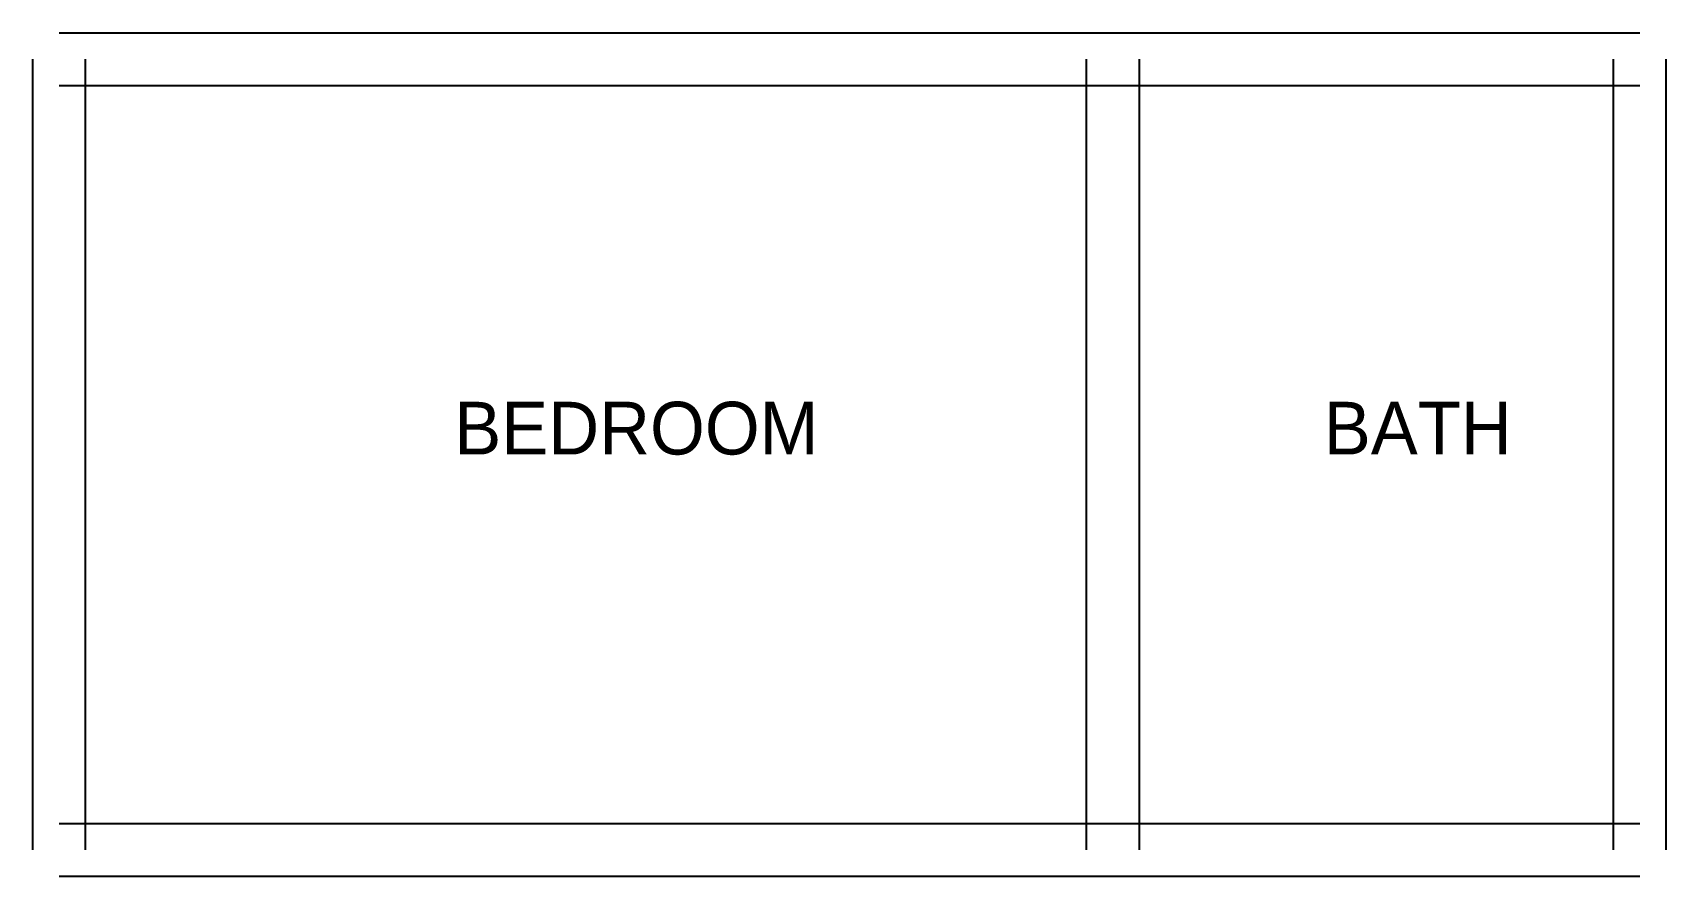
# Model space of a CAD drawing. Header units: millimetres. Extents: x -100 to 6100, y -100 to 3100.
import ezdxf

# ---------------------------------------------------------------- set-up
doc = ezdxf.new("R2010")
doc.units = ezdxf.units.MM
doc.layers.add('WALL', color=7, linetype='Continuous')

msp = doc.modelspace()

# ---------------------------------------------------------------- linework, layer by layer
at = {"layer": 'WALL'}
for p, q in [((0, 3100), (6000, 3100)), ((-100, 0), (-100, 3000)), ((100, 0), (100, 3000)), ((3900, 0), (3900, 3000)), ((4100, 0), (4100, 3000)), ((5900, 0), (5900, 3000)), ((6100, 0), (6100, 3000)), ((0, 2900), (6000, 2900)), ((0, 100), (6000, 100)), ((0, -100), (6000, -100))]:
    msp.add_line(p, q, dxfattribs=at)

# ---------------------------------------------------------------- texts
at = {"layer": 'TEXT'}
for s, p in [('BEDROOM', (1500, 1500)), ('BATH', (4800, 1500))]:
    msp.add_text(s, height=200, dxfattribs=at).set_placement(p)

doc.saveas('drawing.dxf')
